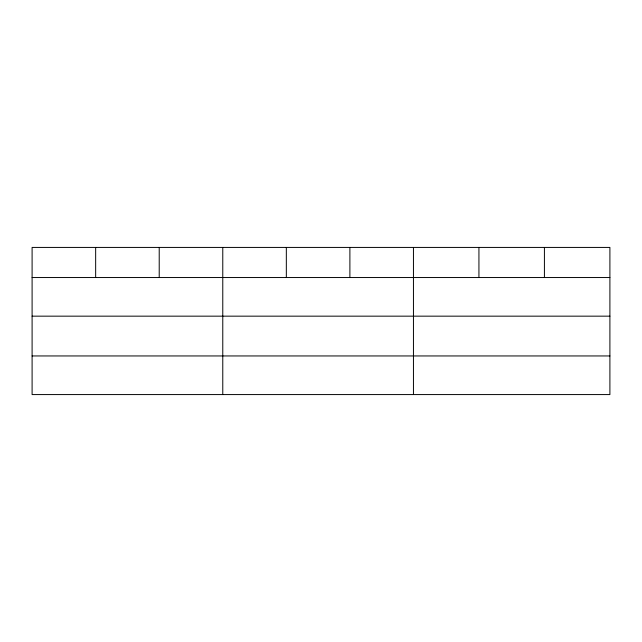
<?xml version="1.0" encoding="UTF-8"?>
<svg xmlns="http://www.w3.org/2000/svg" width="642" height="642" viewBox="0 0 642 642"><rect width="100%" height="100%" fill="white"/><g stroke="black" fill="none" stroke-linecap="round" stroke-linejoin="round"><path stroke-width="0.96" d="M609.9 316.161L609.9 247.427L32.1 247.427L32.1 394.573L609.9 394.573L609.9 316.161L32.1 316.161M32.1 277.537L609.9 277.537M32.1 355.949L609.9 355.949M544.416 247.427L544.416 277.537M478.932 247.427L478.932 277.537M413.448 247.427L413.448 394.573M349.89 247.427L349.89 277.537M286.332 247.427L286.332 277.537M222.774 247.427L222.774 394.573M159.216 247.427L159.216 277.537M95.658 247.427L95.658 277.537"/></g></svg>
